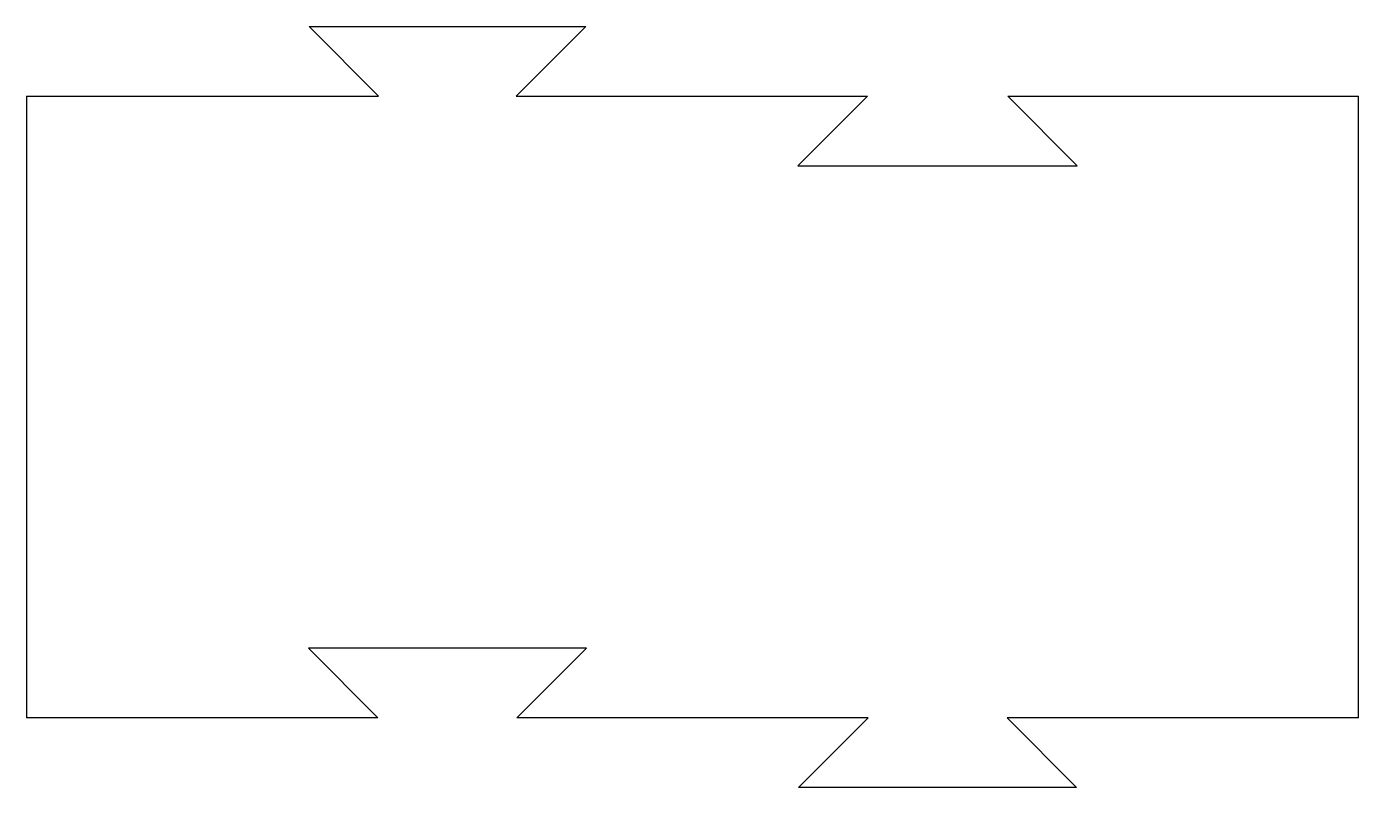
# Model space of a CAD drawing. Extents: x 0 to 479, y 0 to 274.
import ezdxf

# ---------------------------------------------------------------- set-up
doc = ezdxf.new("R2010")
doc.units = 0
doc.layers.get('0').update_dxf_attribs({"linetype": 'CONTINUOUS'})

msp = doc.modelspace()

# ---------------------------------------------------------------- linework, layer by layer
at = {"color": 7}
for points in [[(0.120756, 248.653644), (126.695517, 248.653644), (101.695488, 273.653647)], [(101.695488, 273.653647), (201.212715, 273.653647)], [(201.212715, 273.653647), (176.212685, 248.653644), (302.545975, 248.653644), (277.545998, 223.653641), (378.028819, 223.653641), (353.028843, 248.653644), (479.120801, 248.653644)], [(0.120756, 248.653644), (0.120756, 25.120304)], [(479.120801, 25.120304), (479.120801, 248.653644)], [(101.454082, 50.120304), (126.454059, 25.120304)], [(176.454065, 25.120304), (201.45412, 50.120304), (101.454082, 50.120304)], [(126.454059, 25.120304), (0.120756, 25.120304)], [(479.120801, 25.120304), (352.787445, 25.120304), (377.787421, 0.120303), (277.787396, 0.120303), (302.787373, 25.120304), (176.454065, 25.120304)]]:
    msp.add_lwpolyline(points, dxfattribs=at)

doc.saveas('drawing.dxf')
